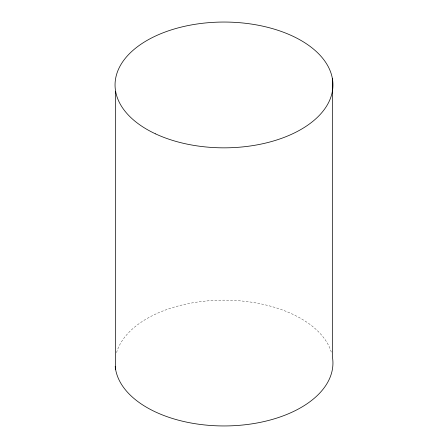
<?xml version="1.0" encoding="UTF-8"?>
<svg xmlns="http://www.w3.org/2000/svg" width="448" height="448" viewBox="0 0 448 448"><rect width="100%" height="100%" fill="white"/><g stroke="black" fill="none" stroke-linecap="round" stroke-linejoin="round"><path stroke-width="0.34" stroke-dasharray="2.24 1.68" d="M116.558 352.66A108.937 62.894 0 0 1 224.454 300.16A108.937 62.894 0 0 1 331.587 353.175"/><path stroke-width="0.67" d="M332.332 78.31L332.332 356.423A108.937 62.894 0 0 1 232.551 425.757A108.937 62.894 0 0 1 115.203 366.29M115.668 91.577L115.668 369.69M155.523 133.862A108.937 62.894 0 0 0 331.615 94.724A108.937 62.894 0 0 0 184.862 26.247A108.937 62.894 0 0 0 155.523 133.862"/></g></svg>
